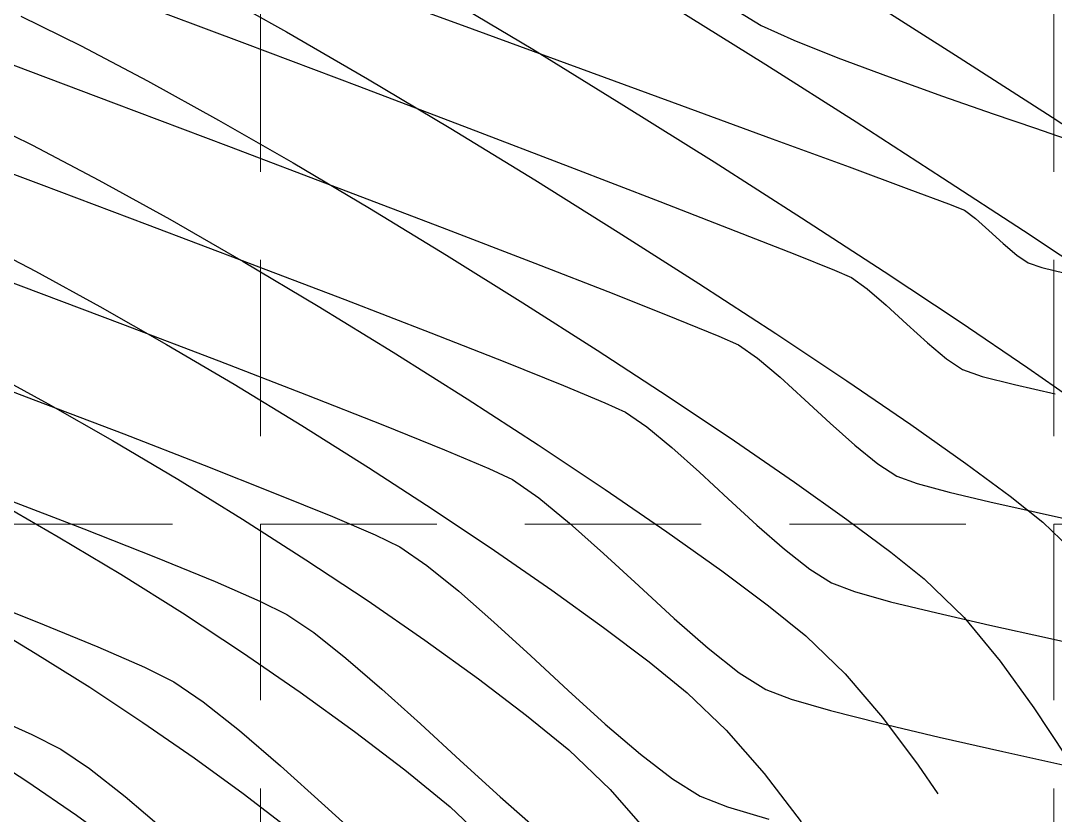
# Model space of a CAD drawing. Header units: inches. Extents: x 2547543 to 2548696, y 7125653 to 7126375.
# Drawn here: x 2547880.14 to 2547903.62, y 7125881.77 to 7125899.8 of the extents above; entities that cross this region are included whole.
import ezdxf

# ---------------------------------------------------------------- set-up
doc = ezdxf.new("R2010")
doc.units = ezdxf.units.IN
doc.header["$MEASUREMENT"] = 0
doc.linetypes.add('HIDDEN', pattern=[0.375, 0.25, -0.125])
for name, color, linetype in [('CONT-MJR', 6, 'Continuous'), ('CONT-MNR', 14, 'Continuous'), ('GRID', 254, 'HIDDEN'), ('V-TOPO-MAJR-E', 6, 'Continuous'), ('V-TOPO-MINR-E', 14, 'Continuous')]:
    doc.layers.add(name, color=color, linetype=linetype)

msp = doc.modelspace()

# ---------------------------------------------------------------- linework, layer by layer
at = {"layer": 'CONT-MJR', "color": 35}
for points, elevation in [([(2547899.232091151, 7125900.373988407), (2547901.437965529, 7125898.970423343)], 580), ([(2547901.437965529, 7125898.970423343), (2547903.542162619, 7125897.614056705)], 580), ([(2547880.407171442, 7125896.981447911), (2547881.918348108, 7125896.185974229)], 575), ([(2547883.523810121, 7125895.29704721), (2547885.19259873, 7125894.335441635)], 575), ([(2547888.596320731, 7125892.277293937), (2547890.269336619, 7125891.222301375)], 575), ([(2547891.881844099, 7125890.177729378), (2547893.402884417, 7125889.164352728)], 575), ([(2547898.849662716, 7125884.976929836), (2547899.695632222, 7125883.986737812)], 575), ([(2547879.123041739, 7125883.293939851), (2547880.281628311, 7125882.540424697)], 570)]:
    msp.add_lwpolyline(points, dxfattribs=dict(at, elevation=elevation))
at = {"layer": 'CONT-MJR', "color": 35, "extrusion": (-0.4411316137488359, -0.897442421189988, 0), "elevation": -7519032.835835617}
msp.add_lwpolyline([(-856884.0176332379, 575), (-856882.4733196041, 575)], dxfattribs=at)
at = {"layer": 'CONT-MJR', "color": 35, "extrusion": (-0.5466066277449384, -0.8373895118195035, 0), "elevation": -7359852.887311603}
msp.add_lwpolyline([(-1761475.1611405, 580), (-1761472.825918077, 580)], dxfattribs=at)
at = {"layer": 'CONT-MJR', "color": 35, "extrusion": (-0.4843947632751943, -0.8748495375272074, 0), "elevation": -7468267.641457827}
msp.add_lwpolyline([(-1222733.478187819, 575.0000000000009), (-1222731.643058528, 575.0000000000009)], dxfattribs=at)
at = {"layer": 'CONT-MJR', "color": 35, "extrusion": (0.5118254665819949, 0.8590894550383699, 0), "elevation": 7425853.208794764}
msp.add_lwpolyline([(1458352.891441435, 575), (1458350.911255968, 575)], dxfattribs=at)
at = {"layer": 'CONT-MJR', "color": 35, "extrusion": (-0.522973383277418, -0.8523490132471385, 0), "elevation": -7406225.170488697}
msp.add_lwpolyline([(-1554963.659687338, 575), (-1554961.662189224, 575)], dxfattribs=at)
at = {"layer": 'CONT-MJR', "color": 35, "extrusion": (-0.54368588593967, -0.8392887807125722, 0), "elevation": -7365932.533817088}
msp.add_lwpolyline([(-1735830.764765683, 575), (-1735828.843487195, 575)], dxfattribs=at)
at = {"layer": 'CONT-MJR', "color": 35, "extrusion": (0.566472455903703, 0.8240806736615216, 0), "elevation": 7315618.976309911}
msp.add_lwpolyline([(1936950.223561738, 575), (1936948.526380321, 575)], dxfattribs=at)
at = {"layer": 'CONT-MJR', "color": 35, "extrusion": (-0.5808969793958705, -0.8139770877173103, 0), "elevation": -7280374.120842397}
msp.add_lwpolyline([(-2065478.942270031, 575.0000000000009), (-2065477.412460703, 575.0000000000009)], dxfattribs=at)
at = {"layer": 'CONT-MJR', "color": 35, "extrusion": (-0.5997475926921179, -0.8001892432793691, 0), "elevation": -7230152.898166663}
msp.add_lwpolyline([(-2234934.752951254, 575.0000000000005), (-2234933.427156967, 575.0000000000005)], dxfattribs=at)
at = {"layer": 'CONT-MJR', "color": 35, "extrusion": (0.6271521271168284, 0.7788967899875039, 0), "elevation": 7148249.226290937}
msp.add_lwpolyline([(2484466.009733764, 575.0000000000009), (2484464.924116038, 575.0000000000009)], dxfattribs=at)
at = {"layer": 'CONT-MJR', "color": 35, "extrusion": (-0.6928499875758177, -0.7210817531432822, 0), "elevation": -6903657.318195197}
msp.add_lwpolyline([(-3099927.191606563, 575), (-3099925.948385999, 575)], dxfattribs=at)
at = {"layer": 'CONT-MJR', "color": 35, "extrusion": (0.8013610950232741, 0.5981809052311008, 0), "elevation": 6304355.423859935}
msp.add_lwpolyline([(4186301.248249699, 575), (4186299.896645645, 575)], dxfattribs=at)
at = {"layer": 'CONT-MJR', "color": 35, "extrusion": (0.8239718337176316, 0.566630759172147, 0), "elevation": 6137142.689970121}
msp.add_lwpolyline([(4427808.00599504, 575), (4427807.214020141, 575)], dxfattribs=at)
at = {"layer": 'CONT-MJR', "color": 35, "extrusion": (0.5663630619799543, 0.8241558602744329, 0), "elevation": 7315863.133179639}
msp.add_lwpolyline([(1935986.189522782, 570.0000000000009), (1935984.822216507, 570.0000000000009)], dxfattribs=at)
at = {"layer": 'CONT-MJR', "color": 35, "extrusion": (-0.5878979019989006, -0.8089351375884788, 0), "elevation": -7262270.281445287}
msp.add_lwpolyline([(-2128220.142397457, 570), (-2128218.799809922, 570)], dxfattribs=at)
at = {"layer": 'CONT-MNR', "color": 35, "extrusion": (0.4882155395836156, 0.8727230871869263, 0), "elevation": 7462854.677402601}
msp.add_lwpolyline([(1255377.803430278, 577.0000000000009), (1255375.803705741, 577.0000000000009)], dxfattribs=at)
at = {"layer": 'CONT-MNR', "color": 35, "extrusion": (-0.5149993751316734, -0.8571905526859159, 0), "elevation": -7420416.098556558}
msp.add_lwpolyline([(-1485807.255865439, 578), (-1485804.8660895, 578)], dxfattribs=at)
at = {"layer": 'CONT-MNR', "color": 35, "extrusion": (0.5297735169741085, 0.8481391517391966, 0), "elevation": 7393562.148119763}
msp.add_lwpolyline([(1614143.705944379, 579), (1614141.233503666, 579)], dxfattribs=at)
at = {"layer": 'CONT-MNR', "color": 35, "extrusion": (0.4422986159694912, 0.8968678466259523, 0), "elevation": 7517914.368284994}
msp.add_lwpolyline([(866663.8866439257, 576), (866662.3614456481, 576)], dxfattribs=at)
at = {"layer": 'CONT-MNR', "color": 35, "extrusion": (-0.5017397620408304, -0.8650186189829736, 0), "elevation": -7442411.590347474}
msp.add_lwpolyline([(-1371378.162441421, 577), (-1371376.040346579, 577)], dxfattribs=at)
at = {"layer": 'CONT-MNR', "color": 35, "extrusion": (-0.4666434185035166, -0.8844455438111224, 0), "elevation": -7491421.962520963}
msp.add_lwpolyline([(-1071791.526870374, 576.0000000000009), (-1071789.824548178, 576.0000000000009)], dxfattribs=at)
at = {"layer": 'CONT-MNR', "color": 35, "extrusion": (-0.5236806869269474, -0.8519146307815828, 0), "elevation": -7404939.453906327}
msp.add_lwpolyline([(-1561109.496414012, 578), (-1561107.068009104, 578)], dxfattribs=at)
at = {"layer": 'CONT-MNR', "color": 35, "extrusion": (-0.5358637189548537, -0.844304491701823, 0), "elevation": -7381753.956368825}
msp.add_lwpolyline([(-1667309.715511577, 579), (-1667307.2867853, 579)], dxfattribs=at)
at = {"layer": 'CONT-MNR', "color": 35}
for points, elevation in [([(2547883.019819363, 7125898.439204879), (2547884.632409101, 7125897.545831558)], 576), ([(2547884.632409101, 7125897.545831558), (2547886.321245776, 7125896.574250864)], 576), ([(2547886.321245776, 7125896.574250864), (2547888.055597859, 7125895.545251286)], 576), ([(2547895.875104574, 7125896.598901274), (2547897.857268769, 7125895.332269912)], 578), ([(2547901.059409199, 7125896.24054516), (2547902.894288567, 7125895.040734324)], 579), ([(2547888.055597859, 7125895.545251286), (2547889.804733827, 7125894.479621316)], 576), ([(2547897.857268769, 7125895.332269912), (2547899.732503176, 7125894.111691575)], 578), ([(2547893.697292358, 7125895.006813768), (2547895.530566138, 7125893.836054553)], 577), ([(2547902.894288567, 7125895.040734324), (2547904.559852062, 7125893.934211628)], 579), ([(2547889.804733827, 7125894.479621316), (2547891.537922155, 7125893.39814945)], 576), ([(2547881.938073547, 7125893.318209483), (2547883.448023072, 7125892.457259992)], 574), ([(2547891.537922155, 7125893.39814945), (2547893.224431319, 7125892.321624179)], 576), ([(2547902.992542489, 7125891.924732186), (2547904.292527327, 7125891.016370242)], 578), ([(2547898.885793623, 7125891.625609761), (2547900.33491515, 7125890.635474429)], 577), ([(2547884.983248272, 7125891.549828446), (2547886.519492195, 7125890.611990358)], 574), ([(2547880.76341496, 7125891.110226071), (2547882.228148153, 7125890.274095643)], 573), ([(2547900.33491515, 7125890.635474429), (2547901.583153751, 7125889.7550973)], 577), ([(2547879.580269185, 7125888.902346212), (2547880.994487795, 7125888.090574161)], 572), ([(2547889.498008388, 7125888.709396613), (2547890.891766748, 7125887.776791982)], 574), ([(2547885.17590078, 7125888.488343752), (2547886.614743317, 7125887.567353189)], 573), ([(2547903.331317818, 7125888.422718139), (2547904.152907265, 7125887.629885227)], 577), ([(2547890.891766748, 7125887.776791982), (2547892.189516011, 7125886.878082863)], 574), ([(2547886.614743317, 7125887.567353189), (2547888.000778738, 7125886.646706816)], 573), ([(2547888.000778738, 7125886.646706816), (2547889.311918594, 7125885.740720084)], 573), ([(2547883.810187803, 7125886.359088646), (2547885.173564207, 7125885.463415646)], 572), ([(2547901.546348114, 7125886.254925506), (2547902.368007529, 7125885.268399887)], 576), ([(2547879.220982609, 7125886.202561068), (2547880.473189202, 7125885.450626893)], 571), ([(2547893.366999222, 7125886.02934477), (2547894.399959426, 7125885.246653215)], 574), ([(2547902.368007529, 7125885.268399887), (2547903.130145924, 7125884.207920754)], 576), ([(2547890.526074436, 7125884.863708442), (2547891.621157817, 7125884.029987344)], 573), ([(2547886.481888216, 7125884.563816125), (2547887.716107333, 7125883.672310316)], 572), ([(2547882.916428907, 7125883.875329378), (2547884.081658242, 7125883.068425437)], 571), ([(2547896.149606428, 7125883.70094426), (2547897.009710755, 7125882.714590538)], 574), ([(2547897.009710755, 7125882.714590538), (2547897.850974859, 7125881.621094609)], 574), ([(2547893.520040872, 7125882.349648155), (2547894.458811714, 7125881.272911092)], 573), ([(2547889.886020903, 7125881.961660761), (2547890.788338202, 7125881.101044994)], 572)]:
    msp.add_lwpolyline(points, dxfattribs=dict(at, elevation=elevation))
at = {"layer": 'CONT-MNR', "color": 35, "extrusion": (-0.5126900046349522, -0.8585737936528302, 0), "elevation": -7424386.411130295}
msp.add_lwpolyline([(-1465827.050643748, 577.0000000000005), (-1465824.849689965, 577.0000000000005)], dxfattribs=at)
at = {"layer": 'CONT-MNR', "color": 35, "extrusion": (-0.5313369168321904, -0.8471605991848666, 0), "elevation": -7390569.97114213}
msp.add_lwpolyline([(-1627777.348244781, 578.0000000000009), (-1627774.932310953, 578.0000000000009)], dxfattribs=at)
at = {"layer": 'CONT-MNR', "color": 35, "extrusion": (-0.541582126148063, -0.8406478457933166, 0), "elevation": -7370266.996930724}
msp.add_lwpolyline([(-1717372.835143261, 579.0000000000009), (-1717370.499778085, 579.0000000000009)], dxfattribs=at)
at = {"layer": 'CONT-MNR', "color": 35, "extrusion": (-0.5220133337156856, -0.8529373244401, 0), "elevation": -7407976.326085982}
msp.add_lwpolyline([(-1546623.038718362, 577), (-1546620.802569483, 577)], dxfattribs=at)
at = {"layer": 'CONT-MNR', "color": 35, "extrusion": (0.5303569644532328, 0.8477744335941917, 0), "elevation": 7392444.770298722}
msp.add_lwpolyline([(1619231.136334194, 577.0000000000009), (1619228.908745959, 577.0000000000009)], dxfattribs=at)
at = {"layer": 'CONT-MNR', "color": 35, "extrusion": (0.4607039887314961, 0.887553848939257, 0), "elevation": 7498433.449190717}
msp.add_lwpolyline([(1021548.280517385, 574), (1021546.718215213, 574)], dxfattribs=at)
at = {"layer": 'CONT-MNR', "color": 35, "extrusion": (-0.4796858153496302, -0.8774403219321304, 0), "elevation": -7474728.952063153}
msp.add_lwpolyline([(-1182577.262857435, 574.0000000000009), (-1182575.598451484, 574.0000000000009)], dxfattribs=at)
at = {"layer": 'CONT-MNR', "color": 35, "extrusion": (0.5530010258395205, 0.8331805719172994, 0), "elevation": 7346147.697211801}
msp.add_lwpolyline([(1817766.19747431, 578.0000000000009), (1817764.126021083, 578.0000000000009)], dxfattribs=at)
at = {"layer": 'CONT-MNR', "color": 35, "extrusion": (-0.5460905243688898, -0.8377261719646288, 0), "elevation": -7360929.371428337}
msp.add_lwpolyline([(-1756944.332141113, 577), (-1756942.253133466, 577)], dxfattribs=at)
at = {"layer": 'CONT-MNR', "color": 35, "extrusion": (0.5616553387552319, 0.8273713074839771, 0), "elevation": 7326801.837147105}
msp.add_lwpolyline([(1894235.266876115, 578), (1894233.412636411, 578)], dxfattribs=at)
at = {"layer": 'CONT-MNR', "color": 35, "extrusion": (-0.5544833889945078, -0.8321947916979326, 0), "elevation": -7342897.506046535}
msp.add_lwpolyline([(-1830842.294600403, 577), (-1830840.355645264, 577)], dxfattribs=at)
at = {"layer": 'CONT-MNR', "color": 35, "extrusion": (0.508834467605225, 0.8608643822210948, 0), "elevation": 7430877.925788069}
msp.add_lwpolyline([(1432517.584248243, 574), (1432515.8008951, 574)], dxfattribs=at)
at = {"layer": 'CONT-MNR', "color": 35, "extrusion": (0.5467707947026776, 0.837282328763842, 0), "elevation": 7359497.320709754}
msp.add_lwpolyline([(1762923.835266692, 576), (1762921.913455592, 576)], dxfattribs=at)
at = {"layer": 'CONT-MNR', "color": 35, "extrusion": (-0.4786895055990016, -0.8779842579621707, 0), "elevation": -7476064.001695381}
msp.add_lwpolyline([(-1174091.718867722, 573), (-1174090.091063466, 573)], dxfattribs=at)
at = {"layer": 'CONT-MNR', "color": 35, "extrusion": (0.5560906354215419, 0.8311216548715754, 0), "elevation": 7339343.002415316}
msp.add_lwpolyline([(1845030.83426088, 576.0000000000009), (1845029.028320378, 576.0000000000009)], dxfattribs=at)
at = {"layer": 'CONT-MNR', "color": 35, "extrusion": (-0.5326273486661571, -0.8463498729561315, 0), "elevation": -7388070.655736702}
msp.add_lwpolyline([(-1639040.791470625, 574), (-1639039.00378714, 574)], dxfattribs=at)
at = {"layer": 'CONT-MNR', "color": 35, "extrusion": (-0.5109928862105572, -0.8595849406790493, 0), "elevation": -7427257.662029931}
msp.add_lwpolyline([(-1451158.044039937, 573.0000000000009), (-1451156.324382748, 573.0000000000009)], dxfattribs=at)
at = {"layer": 'CONT-MNR', "color": 35, "extrusion": (-0.5667435363065046, -0.8238942675215052, 0), "elevation": -7314983.920361176}
msp.add_lwpolyline([(-1939355.064784394, 576.0000000000005), (-1939353.411559494, 576.0000000000005)], dxfattribs=at)
at = {"layer": 'CONT-MNR', "color": 35, "extrusion": (-0.5936843605429155, -0.8046980054944523, 0), "elevation": -7246838.595421065}
msp.add_lwpolyline([(-2180237.980394273, 577), (-2180236.724097403, 577)], dxfattribs=at)
at = {"layer": 'CONT-MNR', "color": 35, "extrusion": (-0.5441198692301653, -0.8390074897811984, 0), "elevation": -7365031.299000272}
msp.add_lwpolyline([(-1739641.007460914, 574), (-1739639.260741701, 574)], dxfattribs=at)
at = {"layer": 'CONT-MNR', "color": 35, "extrusion": (-0.5252200429750313, -0.8509664543666258, 0), "elevation": -7402092.422719894}
msp.add_lwpolyline([(-1574496.370745617, 573.0000000000009), (-1574494.643813614, 573.0000000000009)], dxfattribs=at)
at = {"layer": 'CONT-MNR', "color": 35, "extrusion": (-0.5799185287903738, -0.8146744748460015, 0), "elevation": -7282853.231115517}
msp.add_lwpolyline([(-2056728.038438782, 576), (-2056726.574691862, 576)], dxfattribs=at)
at = {"layer": 'CONT-MNR', "color": 35, "extrusion": (0.6225929903774952, 0.7825458250689273, 0), "elevation": 7162640.989343025}
msp.add_lwpolyline([(2442678.009679231, 577), (2442677.067594489, 577)], dxfattribs=at)
at = {"layer": 'CONT-MNR', "color": 35, "extrusion": (-0.5978568671742635, -0.8016028732312374, 0), "elevation": -7235411.52818344}
msp.add_lwpolyline([(-2217858.292777884, 576), (-2217857.055082141, 576)], dxfattribs=at)
at = {"layer": 'CONT-MNR', "color": 35, "extrusion": (-0.5153697368609406, -0.856967930746469, 0), "elevation": -7419758.329392415}
msp.add_lwpolyline([(-1489014.766505254, 572), (-1489013.113790312, 572)], dxfattribs=at)
at = {"layer": 'CONT-MNR', "color": 35, "extrusion": (0.6255882174002139, 0.78015343506904, 0), "elevation": 7153221.943682352}
msp.add_lwpolyline([(2470118.564637883, 576), (2470117.589096257, 576)], dxfattribs=at)
at = {"layer": 'CONT-MNR', "color": 35, "extrusion": (0.5322228397222557, 0.8466043047835147, 0), "elevation": 7388848.023743089}
msp.add_lwpolyline([(1635511.724707433, 572), (1635510.071779028, 572)], dxfattribs=at)
at = {"layer": 'CONT-MNR', "color": 35, "extrusion": (-0.695690393694591, -0.7183417544045907, 0), "elevation": -6891372.263924727}
msp.add_lwpolyline([(-3127147.805836894, 576.0000000000009), (-3127146.547258127, 576.0000000000009)], dxfattribs=at)
at = {"layer": 'CONT-MNR', "color": 35, "extrusion": (0.5847357713457975, 0.8112238148061455, 0), "elevation": 7270532.841858014}
msp.add_lwpolyline([(2099850.138484718, 574.0000000000009), (2099848.686994772, 574.0000000000009)], dxfattribs=at)
at = {"layer": 'CONT-MNR', "color": 35, "extrusion": (0.5855437821270183, 0.810640783092232, 0), "elevation": 7268434.34122492}
msp.add_lwpolyline([(2107095.100580209, 573.0000000000009), (2107093.602807255, 573.0000000000009)], dxfattribs=at)
at = {"layer": 'CONT-MNR', "color": 35, "extrusion": (-0.5329073038022702, -0.8461736261277557, 0), "elevation": -7387520.444505684}
msp.add_lwpolyline([(-1641487.143758795, 571), (-1641485.682928507, 571)], dxfattribs=at)
at = {"layer": 'CONT-MNR', "color": 35, "extrusion": (-0.5665830358171837, -0.8240046501835921, 0), "elevation": -7315351.275081757}
msp.add_lwpolyline([(-1937936.587596841, 572), (-1937934.999833945, 572)], dxfattribs=at)
at = {"layer": 'CONT-MNR', "color": 35, "extrusion": (0.6297384033734695, 0.7768072755301881, 0), "elevation": 7139946.455588104}
msp.add_lwpolyline([(2508220.690678852, 574.0000000000009), (2508219.578201833, 574.0000000000009)], dxfattribs=at)
at = {"layer": 'CONT-MNR', "color": 35, "extrusion": (-0.550894595062322, -0.8345748289585065, 0), "elevation": -7350698.243943509}
msp.add_lwpolyline([(-1799213.409169294, 571.0000000000009), (-1799211.962775751, 571.0000000000009)], dxfattribs=at)
at = {"layer": 'CONT-MNR', "color": 35, "extrusion": (0.6904420543367287, 0.7233877035195427, 0), "elevation": 6913951.297744311}
msp.add_lwpolyline([(3076894.261030073, 574), (3076893.036974486, 574)], dxfattribs=at)
at = {"layer": 'CONT-MNR', "color": 35, "extrusion": (0.8341845349490129, 0.5514854138160856, 0), "elevation": 6055242.5889266}
msp.add_lwpolyline([(4539170.991993065, 576.0000000000009), (4539169.676406828, 576.0000000000009)], dxfattribs=at)
at = {"layer": 'CONT-MNR', "color": 35, "extrusion": (-0.6311083062029248, -0.7756947246447377, 0), "elevation": -7135506.215908901}
msp.add_lwpolyline([(-2520818.510865137, 573), (-2520817.281099821, 573)], dxfattribs=at)
at = {"layer": 'CONT-MNR', "color": 35, "extrusion": (-0.6069292813341414, -0.7947558414124571, 0), "elevation": -7209725.334251385}
msp.add_lwpolyline([(-2299958.810466645, 572), (-2299957.374727934, 572)], dxfattribs=at)
at = {"layer": 'CONT-MNR', "color": 35, "extrusion": (-0.6913618771737262, -0.722508653782653, 0), "elevation": -6910028.11031209}
msp.add_lwpolyline([(-3085689.588513855, 573), (-3085688.280625597, 573)], dxfattribs=at)
at = {"layer": 'CONT-MNR', "color": 35, "extrusion": (-0.5887333944178114, -0.8083272791990146, 0), "elevation": -7260070.116568424}
msp.add_lwpolyline([(-2135721.119657231, 571), (-2135719.745915221, 571)], dxfattribs=at)
at = {"layer": 'CONT-MNR', "color": 35, "extrusion": (0.6320956092621596, 0.7748904056390808, 0), "elevation": 7132287.573644793}
msp.add_lwpolyline([(2529904.600522266, 572), (2529903.272783744, 572)], dxfattribs=at)
at = {"layer": 'CONT-MNR', "color": 35, "extrusion": (-0.6098530740532557, -0.7925144970710596, 0), "elevation": -7201200.611931864}
msp.add_lwpolyline([(-2326505.249788672, 571.0000000000009), (-2326503.934058727, 571.0000000000009)], dxfattribs=at)
at = {"layer": 'GRID', "color": 252, "linetype": 'HIDDEN', "lineweight": 0, "ltscale": 16}
for p, q in [((2547885.583313597, 7126356.376313465), (2547885.583313597, 7125726.296813901)), ((2547903.583313597, 7126356.376313465), (2547903.583313597, 7125726.296813901)), ((2547561.583313602, 7125888.376313471), (2548677.583313586, 7125888.376313471))]:
    msp.add_line(p, q, dxfattribs=at)
at = {"layer": 'V-TOPO-MAJR-E', "color": 35, "extrusion": (0.5270472359543614, 0.849835990690479, 0), "elevation": 7398708.066742556}
msp.add_lwpolyline([(1590391.807858722, 580.0000000000009), (1590391.212482333, 580.0000000000009)], dxfattribs=at)
at = {"layer": 'V-TOPO-MAJR-E', "color": 35, "extrusion": (-0.4123183832330498, -0.9110398184756163, 0), "elevation": -7542523.11102557}
msp.add_lwpolyline([(-616903.8703619232, 580), (-616903.0631893114, 580)], dxfattribs=at)
at = {"layer": 'V-TOPO-MAJR-E', "color": 35, "extrusion": (-0.3694832869558335, -0.9292373758412397, 0), "elevation": -7563057.630978171}
msp.add_lwpolyline([(-265298.963869269, 580), (-265297.8817258524, 580)], dxfattribs=at)
at = {"layer": 'V-TOPO-MAJR-E', "color": 35}
for points, elevation in [([(2547898.685499042, 7125898.959708702), (2547899.849164071, 7125898.526380526)], 580), ([(2547901.058821224, 7125898.093085611), (2547902.202365702, 7125897.693351489)], 580), ([(2547902.202365702, 7125897.693351489), (2547903.167692707, 7125897.360705691)], 580), ([(2547880.142268539, 7125893.788060516), (2547882.451093955, 7125892.91613944)], 575), ([(2547884.635589485, 7125892.081944238), (2547886.627468917, 7125891.311452604)], 575), ([(2547888.358446037, 7125890.630642227), (2547889.760234633, 7125890.065490797)], 575), ([(2547889.760234633, 7125890.065490797), (2547890.764548491, 7125889.641976005)], 575), ([(2547891.303101397, 7125889.38607554), (2547891.897016929, 7125888.976740096)], 575), ([(2547894.9706214, 7125886.235124859), (2547895.742139154, 7125885.559750018)], 575), ([(2547898.512535647, 7125884.142440367), (2547899.653469461, 7125883.854180637)], 575), ([(2547900.979244009, 7125883.543562318), (2547902.423907323, 7125883.218163588)], 575)]:
    msp.add_lwpolyline(points, dxfattribs=dict(at, elevation=elevation))
at = {"layer": 'V-TOPO-MAJR-E', "color": 35, "extrusion": (0.3372159392646321, 0.9414273260883561, 0), "elevation": 7567708.036455452}
msp.add_lwpolyline([(4304.022538409103, 580), (4302.737620158587, 580)], dxfattribs=at)
at = {"layer": 'V-TOPO-MAJR-E', "color": 35, "extrusion": (-0.3250760927752648, -0.9456878628310547, 0), "elevation": -7567137.052322485}
msp.add_lwpolyline([(93062.22982001305, 580.0000000000009), (93062.94359118491, 580.0000000000009)], dxfattribs=at)
at = {"layer": 'V-TOPO-MAJR-E', "color": 35, "extrusion": (-0.3500269889751377, -0.9367396153622408, 0), "elevation": -7566933.820607793}
msp.add_lwpolyline([(-107557.4065083894, 575), (-107554.8819337389, 575)], dxfattribs=at)
at = {"layer": 'V-TOPO-MAJR-E', "color": 35, "extrusion": (-0.3567445211987963, -0.9342019838314632, 0), "elevation": -7565966.403914363}
msp.add_lwpolyline([(-161886.4161007153, 575), (-161884.0777460895, 575)], dxfattribs=at)
at = {"layer": 'V-TOPO-MAJR-E', "color": 35, "extrusion": (-0.3660173215076914, -0.9306080379818, 0), "elevation": -7563982.371113904}
msp.add_lwpolyline([(-237115.8757838984, 575), (-237114.015734286, 575)], dxfattribs=at)
at = {"layer": 'V-TOPO-MAJR-E', "color": 35, "extrusion": (0.4291770022358605, 0.9032204054115696, 0), "elevation": 7529745.051697032}
msp.add_lwpolyline([(756961.0255069495, 575.0000000000005), (756960.4292483805, 575.0000000000005)], dxfattribs=at)
at = {"layer": 'V-TOPO-MAJR-E', "color": 35, "extrusion": (-0.6371355142219137, -0.7707517995549394, 0), "elevation": -7115644.166238865}
msp.add_lwpolyline([(-2576364.672786321, 575), (-2576363.767198351, 575)], dxfattribs=at)
at = {"layer": 'V-TOPO-MAJR-E', "color": 35, "extrusion": (-0.6670376247496987, -0.7450240312689788, 0), "elevation": -7008498.326646912}
msp.add_lwpolyline([(-2854994.46003826, 575), (-2854993.429497287, 575)], dxfattribs=at)
at = {"layer": 'V-TOPO-MAJR-E', "color": 35, "extrusion": (-0.6778408722149554, -0.7352086451850718, 0), "elevation": -6966080.510072824}
msp.add_lwpolyline([(-2956984.714919709, 575.0000000000009), (-2956983.622307103, 575.0000000000009)], dxfattribs=at)
at = {"layer": 'V-TOPO-MAJR-E', "color": 35, "extrusion": (0.6752793601889259, 0.7375620554928479, 0), "elevation": 6976324.184376684}
msp.add_lwpolyline([(2932734.336739318, 575), (2932733.245922781, 575)], dxfattribs=at)
at = {"layer": 'V-TOPO-MAJR-E', "color": 35, "extrusion": (-0.6203052891617399, -0.7843604708537844, 0), "elevation": -7169736.1579773}
msp.add_lwpolyline([(-2421755.798683583, 575), (-2421754.900860637, 575)], dxfattribs=at)
at = {"layer": 'V-TOPO-MAJR-E', "color": 35, "extrusion": (0.5346326558063289, 0.8450845657953243, 0), "elevation": 7384164.077355172}
msp.add_lwpolyline([(1656542.861970997, 575.0000000000005), (1656542.148856432, 575.0000000000005)], dxfattribs=at)
at = {"layer": 'V-TOPO-MAJR-E', "color": 35, "extrusion": (-0.3593631702471513, -0.9331977881831467, 0), "elevation": -7565480.128690013}
msp.add_lwpolyline([(-183088.5977799171, 575.0000000000009), (-183087.9833373548, 575.0000000000009)], dxfattribs=at)
at = {"layer": 'V-TOPO-MAJR-E', "color": 35, "extrusion": (-0.2787056176519166, -0.9603765817059804, 0), "elevation": -7553645.883000379}
msp.add_lwpolyline([(460917.1959011559, 575), (460918.1227678959, 575)], dxfattribs=at)
at = {"layer": 'V-TOPO-MAJR-E', "color": 35, "extrusion": (-0.228114682261436, -0.9736342700094139, 0), "elevation": -7519218.044422246}
msp.add_lwpolyline([(855203.6879346643, 575.0000000000009), (855205.0496107978, 575.0000000000009)], dxfattribs=at)
at = {"layer": 'V-TOPO-MAJR-E', "color": 35, "extrusion": (-0.2168068041894805, -0.976214530550096, 0), "elevation": -7508793.322488353}
msp.add_lwpolyline([(942359.4010846401, 575), (942360.9351737828, 575)], dxfattribs=at)
at = {"layer": 'V-TOPO-MINR-E', "color": 35, "extrusion": (0.3439281808377763, 0.938995956554456, 0), "elevation": 7567482.233726778}
msp.add_lwpolyline([(58341.62438553292, 579.0000000000005), (58338.91912956722, 579.0000000000005)], dxfattribs=at)
at = {"layer": 'V-TOPO-MINR-E', "color": 35}
for points, elevation in [([(2547882.551257309, 7125900.301075015), (2547885.220344503, 7125899.29586379)], 578), ([(2547879.614059105, 7125898.927822839), (2547882.248740797, 7125897.941561203)], 577), ([(2547897.192420422, 7125897.125618024), (2547898.937464388, 7125896.484220901)], 579), ([(2547884.855138162, 7125896.958464479), (2547887.363251346, 7125896.005658332)], 577), ([(2547892.604910792, 7125896.483300756), (2547894.645175308, 7125895.696820286)], 578), ([(2547900.295952025, 7125895.981958459), (2547901.192778846, 7125895.64558291)], 579), ([(2547894.645175308, 7125895.696820286), (2547896.367964793, 7125895.027535251)], 578), ([(2547883.009960677, 7125895.180865707), (2547885.326489021, 7125894.301435921)], 576), ([(2547901.804716496, 7125895.316140304), (2547902.110306581, 7125895.044678924)], 579), ([(2547902.741529838, 7125894.480052317), (2547902.996613621, 7125894.304668007)], 579), ([(2547893.597887283, 7125893.600240042), (2547895.012865213, 7125893.039852887)], 577), ([(2547887.492978252, 7125893.471575596), (2547889.446305467, 7125892.715547658)], 576), ([(2547895.012865213, 7125893.039852887), (2547895.979559696, 7125892.645384652)], 577), ([(2547889.446305467, 7125892.715547658), (2547891.123347766, 7125892.057615031)], 576), ([(2547895.979559696, 7125892.645384652), (2547896.427970881, 7125892.443961)], 577), ([(2547891.123347766, 7125892.057615031), (2547892.460982245, 7125891.522040639)], 576), ([(2547901.958024445, 7125891.728401573), (2547902.69386217, 7125891.542636056)], 578), ([(2547892.460982245, 7125891.522040639), (2547893.396086003, 7125891.133087411)], 576), ([(2547902.69386217, 7125891.542636056), (2547903.615973884, 7125891.335248815)], 578), ([(2547897.930494132, 7125891.200225864), (2547898.508058072, 7125890.667517705)], 577), ([(2547898.508058072, 7125890.667517705), (2547899.0706367, 7125890.16480606)], 577), ([(2547894.915614427, 7125890.113321905), (2547895.539677711, 7125889.554583296)], 576), ([(2547895.539677711, 7125889.554583296), (2547896.192612637, 7125888.952596389)], 576), ([(2547901.204432294, 7125889.098525954), (2547902.128685147, 7125888.880350567)], 577), ([(2547896.192612637, 7125888.952596389), (2547896.846560865, 7125888.353870169)], 576), ([(2547887.215720042, 7125888.545529431), (2547888.181498208, 7125888.12999761)], 574), ([(2547896.846560865, 7125888.353870169), (2547897.473664057, 7125887.804913626)], 576), ([(2547889.360564513, 7125887.436243002), (2547890.081652499, 7125886.852133346)], 574), ([(2547884.551291869, 7125887.070289133), (2547885.565463695, 7125886.63051936)], 573), ([(2547898.535901976, 7125887.042345524), (2547899.05823761, 7125886.845225338)], 576), ([(2547890.081652499, 7125886.852133346), (2547890.875353259, 7125886.152513213)], 574), ([(2547881.888730518, 7125885.594294212), (2547882.948344861, 7125885.131725587)], 572), ([(2547887.521182342, 7125885.333332601), (2547888.336834967, 7125884.627589763)], 573), ([(2547882.948344861, 7125885.131725587), (2547883.61579717, 7125884.799247351)], 572), ([(2547884.285713827, 7125884.345313183), (2547885.104993562, 7125883.690949042)], 572), ([(2547885.104993562, 7125883.690949042), (2547886.036569578, 7125882.887144027)], 572), ([(2547889.210569799, 7125883.839844618), (2547890.113859789, 7125883.012752481)], 573), ([(2547881.703604491, 7125882.832499639), (2547882.50985827, 7125882.196745929)], 571), ([(2547886.036569578, 7125882.887144027), (2547887.043375076, 7125881.98488724)], 572), ([(2547891.018177885, 7125882.188968671), (2547891.894997037, 7125881.411148504)], 573), ([(2547895.562094213, 7125882.200797201), (2547896.174837777, 7125881.96070765)], 574), ([(2547896.174837777, 7125881.96070765), (2547897.115887962, 7125881.679913291)], 574)]:
    msp.add_lwpolyline(points, dxfattribs=dict(at, elevation=elevation))
at = {"layer": 'V-TOPO-MINR-E', "color": 35, "extrusion": (0.343733921390782, 0.9390670856149287, 0), "elevation": 7567494.140493591}
msp.add_lwpolyline([(56773.41676105605, 579.0000000000009), (56770.80343761109, 579.0000000000009)], dxfattribs=at)
at = {"layer": 'V-TOPO-MINR-E', "color": 35, "extrusion": (0.3542712925242847, 0.9351426903383103, 0), "elevation": 7566375.228828909}
msp.add_lwpolyline([(141865.3143173777, 578.0000000000009), (141862.5253920415, 578.0000000000009)], dxfattribs=at)
at = {"layer": 'V-TOPO-MINR-E', "color": 35, "extrusion": (-0.3437855345870298, -0.9390481916327353, 0), "elevation": -7567491.008783419}
msp.add_lwpolyline([(-57186.73368863482, 579.0000000000009), (-57184.29202144081, 579.0000000000009)], dxfattribs=at)
at = {"layer": 'V-TOPO-MINR-E', "color": 35, "extrusion": (0.3559929200395999, 0.9344886520882312, 0), "elevation": 7566101.132560702}
msp.add_lwpolyline([(155797.0840868121, 578), (155794.4271349721, 578)], dxfattribs=at)
at = {"layer": 'V-TOPO-MINR-E', "color": 35, "extrusion": (-0.3529160143356758, -0.9356550041684281, 0), "elevation": -7566570.516437463}
msp.add_lwpolyline([(-130904.7240323424, 577), (-130901.938393028, 577)], dxfattribs=at)
at = {"layer": 'V-TOPO-MINR-E', "color": 35, "extrusion": (-0.3441464403884243, -0.9389159853618304, 0), "elevation": -7567468.470533833}
msp.add_lwpolyline([(-60092.91762083769, 579.0000000000009), (-60090.72733348608, 579.0000000000009)], dxfattribs=at)
at = {"layer": 'V-TOPO-MINR-E', "color": 35, "extrusion": (-0.3577390925720157, -0.9338215791283423, 0), "elevation": -7565796.695192751}
msp.add_lwpolyline([(-169937.1021086778, 578), (-169934.6459309096, 578)], dxfattribs=at)
at = {"layer": 'V-TOPO-MINR-E', "color": 35, "extrusion": (0.349622422172772, 0.9368906883484562, 0), "elevation": 7566981.877796452}
msp.add_lwpolyline([(104290.0250686076, 576.0000000000009), (104287.4343310823, 576.0000000000009)], dxfattribs=at)
at = {"layer": 'V-TOPO-MINR-E', "color": 35, "extrusion": (-0.346779323228291, -0.9379467474123083, 0), "elevation": -7567270.098959781}
msp.add_lwpolyline([(-81320.03906298382, 579), (-81318.59069969412, 579)], dxfattribs=at)
at = {"layer": 'V-TOPO-MINR-E', "color": 35, "extrusion": (-0.3522991093459846, -0.9358874598764672, 0), "elevation": -7566652.855293281}
msp.add_lwpolyline([(-125917.3353487453, 576.0000000000005), (-125914.7672573258, 576.0000000000005)], dxfattribs=at)
at = {"layer": 'V-TOPO-MINR-E', "color": 35, "extrusion": (0.3573984054968343, 0.933952022187607, 0), "elevation": 7565855.865394755}
msp.add_lwpolyline([(167179.3149437038, 577), (167176.8096446153, 577)], dxfattribs=at)
at = {"layer": 'V-TOPO-MINR-E', "color": 35, "extrusion": (-0.3707498416946635, -0.9287327682834186, 0), "elevation": -7562686.753297376}
msp.add_lwpolyline([(-275605.3544504349, 579), (-275604.966759237, 579)], dxfattribs=at)
at = {"layer": 'V-TOPO-MINR-E', "color": 35, "extrusion": (-0.5934334933362367, -0.8048830281393382, 0), "elevation": -7247522.468909547}
msp.add_lwpolyline([(-2177982.343558646, 579), (-2177982.03062357, 579)], dxfattribs=at)
at = {"layer": 'V-TOPO-MINR-E', "color": 35, "extrusion": (-0.3599694343191706, -0.9329640970347876, 0), "elevation": -7565366.712241723}
msp.add_lwpolyline([(-188014.8156823432, 577), (-188012.5631355736, 577)], dxfattribs=at)
at = {"layer": 'V-TOPO-MINR-E', "color": 35, "extrusion": (-0.36576169998041, -0.9307085359162882, 0), "elevation": -7564054.235091211}
msp.add_lwpolyline([(-235030.5808583028, 578.0000000000009), (-235029.1397984447, 578.0000000000009)], dxfattribs=at)
at = {"layer": 'V-TOPO-MINR-E', "color": 35, "extrusion": (-0.6773259636051533, -0.7356830425029182, 0), "elevation": -6968160.399060866}
msp.add_lwpolyline([(-2952105.351176388, 579), (-2952104.910729446, 579)], dxfattribs=at)
at = {"layer": 'V-TOPO-MINR-E', "color": 35, "extrusion": (-0.6550228680968627, -0.755609053856662, 0), "elevation": -7053324.947343476}
msp.add_lwpolyline([(-2742405.866784706, 579), (-2742405.460233314, 579)], dxfattribs=at)
at = {"layer": 'V-TOPO-MINR-E', "color": 35, "extrusion": (-0.3728840175183671, -0.9278779604448865, 0), "elevation": -7562030.78944539}
msp.add_lwpolyline([(-292994.0399318598, 578.0000000000009), (-292993.0748090427, 578.0000000000009)], dxfattribs=at)
at = {"layer": 'V-TOPO-MINR-E', "color": 35, "extrusion": (-0.3577002852312088, -0.933836444965344, 0), "elevation": -7565799.10967326}
msp.add_lwpolyline([(-169626.248683203, 576.0000000000009), (-169623.9286953262, 576.0000000000009)], dxfattribs=at)
at = {"layer": 'V-TOPO-MINR-E', "color": 35, "extrusion": (-0.3632588755700316, -0.9316882468506279, 0), "elevation": -7564656.279092374}
msp.add_lwpolyline([(-214703.5020215134, 577.0000000000009), (-214701.5772773409, 577.0000000000009)], dxfattribs=at)
at = {"layer": 'V-TOPO-MINR-E', "color": 35, "extrusion": (-0.3162441048084961, -0.9486778516302955, 0), "elevation": -7565937.402199963}
msp.add_lwpolyline([(163617.0756501066, 579), (163617.4101463603, 579)], dxfattribs=at)
at = {"layer": 'V-TOPO-MINR-E', "color": 35, "extrusion": (-0.2358854764955146, -0.9717808610887971, 0), "elevation": -7525820.987894554}
msp.add_lwpolyline([(795108.7278336019, 579), (795109.2716220561, 579)], dxfattribs=at)
at = {"layer": 'V-TOPO-MINR-E', "color": 35, "extrusion": (-0.3986555197120077, -0.917100745067383, 0), "elevation": -7550896.668015038}
msp.add_lwpolyline([(-504097.3233072003, 578), (-504096.9027231708, 578)], dxfattribs=at)
at = {"layer": 'V-TOPO-MINR-E', "color": 35, "extrusion": (-0.582883710423038, -0.8125555858668821, 0), "elevation": -7275313.769288816}
msp.add_lwpolyline([(-2083257.962128612, 578), (-2083257.521436252, 578)], dxfattribs=at)
at = {"layer": 'V-TOPO-MINR-E', "color": 35, "extrusion": (-0.6546844293801581, -0.7559023071317991, 0), "elevation": -7054549.531410067}
msp.add_lwpolyline([(-2739248.665438416, 578), (-2739248.096185024, 578)], dxfattribs=at)
at = {"layer": 'V-TOPO-MINR-E', "color": 35, "extrusion": (0.6766134869899302, 0.7363383659862685, 0), "elevation": 6971012.014464511}
msp.add_lwpolyline([(2945359.183149447, 578.0000000000009), (2945358.549076449, 578.0000000000009)], dxfattribs=at)
at = {"layer": 'V-TOPO-MINR-E', "color": 35, "extrusion": (-0.6731611642804316, -0.7394958058735789, 0), "elevation": -6984715.419105196}
msp.add_lwpolyline([(-2912712.825278247, 578), (-2912712.192598517, 578)], dxfattribs=at)
at = {"layer": 'V-TOPO-MINR-E', "color": 35, "extrusion": (-0.5744146669062365, -0.8185644693260252, 0), "elevation": -7296551.444849751}
msp.add_lwpolyline([(-2007599.647147866, 577), (-2007599.121261843, 577)], dxfattribs=at)
at = {"layer": 'V-TOPO-MINR-E', "color": 35, "extrusion": (-0.6425695262345311, -0.7662273839760168, 0), "elevation": -7097257.314303515}
msp.add_lwpolyline([(-2626610.061916908, 578), (-2626609.496529718, 578)], dxfattribs=at)
at = {"layer": 'V-TOPO-MINR-E', "color": 35, "extrusion": (-0.6455716361988233, -0.7636997201358492, 0), "elevation": -7086891.778245896}
msp.add_lwpolyline([(-2654445.731685079, 577.0000000000009), (-2654445.061905559, 577.0000000000009)], dxfattribs=at)
at = {"layer": 'V-TOPO-MINR-E', "color": 35, "extrusion": (-0.5535463743531688, -0.832818354408968, 0), "elevation": -7344955.19534949}
msp.add_lwpolyline([(-1822572.909653672, 578.0000000000005), (-1822572.47384952, 578.0000000000005)], dxfattribs=at)
at = {"layer": 'V-TOPO-MINR-E', "color": 35, "extrusion": (-0.3526969858708109, -0.9357375893687531, 0), "elevation": -7566594.006528122}
msp.add_lwpolyline([(-129135.0410360401, 574.0000000000009), (-129132.7979450203, 574.0000000000009)], dxfattribs=at)
at = {"layer": 'V-TOPO-MINR-E', "color": 35, "extrusion": (0.3276871488967175, 0.9447862892993001, 0), "elevation": 7567359.532318496}
msp.add_lwpolyline([(-72159.21807931596, 578.0000000000009), (-72159.69259372307, 578.0000000000009)], dxfattribs=at)
at = {"layer": 'V-TOPO-MINR-E', "color": 35, "extrusion": (-0.6724449747434689, -0.7401471177693363, 0), "elevation": -6987528.992905115}
msp.add_lwpolyline([(-2905951.175872451, 577.0000000000009), (-2905950.418534899, 577.0000000000009)], dxfattribs=at)
at = {"layer": 'V-TOPO-MINR-E', "color": 35, "extrusion": (0.3568440699439148, 0.9341639629882234, 0), "elevation": 7565946.790761303}
msp.add_lwpolyline([(162693.879728674, 574.0000000000009), (162691.7470242791, 574.0000000000009)], dxfattribs=at)
at = {"layer": 'V-TOPO-MINR-E', "color": 35, "extrusion": (-0.4212863592923929, -0.9069276726807717, 0), "elevation": -7536060.593809717}
msp.add_lwpolyline([(-691285.7042213539, 576), (-691285.1865944806, 576)], dxfattribs=at)
at = {"layer": 'V-TOPO-MINR-E', "color": 35, "extrusion": (-0.5674872729458829, -0.823382168281804, 0), "elevation": -7313228.854055997}
msp.add_lwpolyline([(-1945962.027116507, 576), (-1945961.440821342, 576)], dxfattribs=at)
at = {"layer": 'V-TOPO-MINR-E', "color": 35, "extrusion": (-0.6371355143148456, -0.7707517994781181, 0), "elevation": -7115646.965206368}
msp.add_lwpolyline([(-2576363.807289278, 576), (-2576363.071211458, 576)], dxfattribs=at)
at = {"layer": 'V-TOPO-MINR-E', "color": 35, "extrusion": (0.3617639406984845, 0.9322697309310773, 0), "elevation": 7564983.953179188}
msp.add_lwpolyline([(202576.4875854151, 574.0000000000005), (202574.5292954585, 574.0000000000005)], dxfattribs=at)
at = {"layer": 'V-TOPO-MINR-E', "color": 35, "extrusion": (-0.6309236357112773, -0.7758449367630516, 0), "elevation": -7136115.5493659}
msp.add_lwpolyline([(-2519117.937121904, 577), (-2519117.272575096, 577)], dxfattribs=at)
at = {"layer": 'V-TOPO-MINR-E', "color": 35, "extrusion": (-0.5431328375662761, -0.83964678333047, 0), "elevation": -7367078.33529866}
msp.add_lwpolyline([(-1730969.025852609, 577), (-1730968.505891252, 577)], dxfattribs=at)
at = {"layer": 'V-TOPO-MINR-E', "color": 35, "extrusion": (-0.3682358857330137, -0.9297323983052451, 0), "elevation": -7563392.967890211}
msp.add_lwpolyline([(-255157.7258221768, 574.0000000000009), (-255156.0059496947, 574.0000000000009)], dxfattribs=at)
at = {"layer": 'V-TOPO-MINR-E', "color": 35, "extrusion": (-0.3457593287165129, -0.9383232314109602, 0), "elevation": -7567347.829233915}
msp.add_lwpolyline([(-73088.9745650827, 577), (-73088.48751757061, 577)], dxfattribs=at)
at = {"layer": 'V-TOPO-MINR-E', "color": 35, "extrusion": (-0.2613430996510927, -0.9652459708617068, 0), "elevation": -7544112.139530626}
msp.add_lwpolyline([(597048.6762446694, 577), (597049.426953258, 577)], dxfattribs=at)
at = {"layer": 'V-TOPO-MINR-E', "color": 35, "extrusion": (-0.3779038993754791, -0.9258448265431998, 0), "elevation": -7560323.55839141}
msp.add_lwpolyline([(-333954.2880922295, 574.0000000000005), (-333952.8705806746, 574.0000000000005)], dxfattribs=at)
at = {"layer": 'V-TOPO-MINR-E', "color": 35, "extrusion": (-0.3607993111614921, -0.9326434780050696, 0), "elevation": -7565187.134468979}
msp.add_lwpolyline([(-194752.4071566639, 573), (-194750.4430006971, 573)], dxfattribs=at)
at = {"layer": 'V-TOPO-MINR-E', "color": 35, "extrusion": (-0.2166687048227798, -0.976245190692594, 0), "elevation": -7508665.403089492}
msp.add_lwpolyline([(943420.085067691, 577), (943421.1666722328, 577)], dxfattribs=at)
at = {"layer": 'V-TOPO-MINR-E', "color": 35, "extrusion": (-0.2135343404415974, -0.97693555849512, 0), "elevation": -7505598.830186575}
msp.add_lwpolyline([(967515.2885511294, 577.0000000000009), (967516.4345771582, 577.0000000000009)], dxfattribs=at)
at = {"layer": 'V-TOPO-MINR-E', "color": 35, "extrusion": (0.3681559431512808, 0.9297640569103491, 0), "elevation": 7563412.528586997}
msp.add_lwpolyline([(254509.4045359334, 573), (254507.6581613226, 573)], dxfattribs=at)
at = {"layer": 'V-TOPO-MINR-E', "color": 35, "extrusion": (-0.4385530716773265, -0.8987052928087059, 0), "elevation": -7521457.566677983}
msp.add_lwpolyline([(-835279.5336422636, 574), (-835278.9114489253, 574)], dxfattribs=at)
at = {"layer": 'V-TOPO-MINR-E', "color": 35, "extrusion": (-0.5617251335306138, -0.8273239234785937, 0), "elevation": -7326630.643303709}
msp.add_lwpolyline([(-1894860.998556837, 574), (-1894860.249276126, 574)], dxfattribs=at)
at = {"layer": 'V-TOPO-MINR-E', "color": 35, "extrusion": (0.3789619932792108, 0.9254122366004501, 0), "elevation": 7559934.499681372}
msp.add_lwpolyline([(342598.2868854967, 573), (342596.8268285822, 573)], dxfattribs=at)
at = {"layer": 'V-TOPO-MINR-E', "color": 35, "extrusion": (-0.6203052886886662, -0.784360471227911, 0), "elevation": -7169738.994529583}
msp.add_lwpolyline([(-2421755.828906449, 576), (-2421755.099140178, 576)], dxfattribs=at)
at = {"layer": 'V-TOPO-MINR-E', "color": 35, "extrusion": (0.5346326559032422, 0.8450845657340132, 0), "elevation": 7384166.917871458}
msp.add_lwpolyline([(1656542.767000691, 576.0000000000009), (1656542.187368636, 576.0000000000009)], dxfattribs=at)
at = {"layer": 'V-TOPO-MINR-E', "color": 35, "extrusion": (-0.3675885884722236, -0.9299885104801018, 0), "elevation": -7563564.056158686}
msp.add_lwpolyline([(-249896.5993221821, 572.0000000000009), (-249894.8391751624, 572.0000000000009)], dxfattribs=at)
at = {"layer": 'V-TOPO-MINR-E', "color": 35, "extrusion": (0.2704056306986301, 0.9627464852631124, 0), "elevation": 7549388.766422532}
msp.add_lwpolyline([(-526100.9364532235, 576.0000000000009), (-526101.7871424092, 576.0000000000009)], dxfattribs=at)
at = {"layer": 'V-TOPO-MINR-E', "color": 35, "extrusion": (-0.442459891494646, -0.8967882940909443, 0), "elevation": -7517748.886104766}
msp.add_lwpolyline([(-868005.0755516165, 573), (-868004.3922596723, 573)], dxfattribs=at)
at = {"layer": 'V-TOPO-MINR-E', "color": 35, "extrusion": (-0.2374350329556764, -0.9714034203796779, 0), "elevation": -7527071.32255661}
msp.add_lwpolyline([(783103.5322146087, 576.0000000000005), (783104.6109608761, 576.0000000000005)], dxfattribs=at)
at = {"layer": 'V-TOPO-MINR-E', "color": 35, "extrusion": (-0.5589020347008345, -0.8292336917945791, 0), "elevation": -7333043.79643353}
msp.add_lwpolyline([(-1869879.306024665, 573.0000000000005), (-1869878.565694084, 573.0000000000005)], dxfattribs=at)
at = {"layer": 'V-TOPO-MINR-E', "color": 35, "extrusion": (-0.2221137892012702, -0.9750207508800282, 0), "elevation": -7513810.99748923}
msp.add_lwpolyline([(901498.652562621, 576.0000000000009), (901499.8925721357, 576.0000000000009)], dxfattribs=at)
at = {"layer": 'V-TOPO-MINR-E', "color": 35, "extrusion": (-0.3796265953755373, -0.9251397992106805, 0), "elevation": -7559684.094741391}
msp.add_lwpolyline([(-348030.2429044102, 572.0000000000009), (-348028.7482448188, 572.0000000000009)], dxfattribs=at)
at = {"layer": 'V-TOPO-MINR-E', "color": 35, "extrusion": (-0.6754837259373219, -0.7373748951475315, 0), "elevation": -6975508.376308002}
msp.add_lwpolyline([(-2934669.361843831, 574), (-2934668.225737647, 574)], dxfattribs=at)
at = {"layer": 'V-TOPO-MINR-E', "color": 35, "extrusion": (0.2158443655735775, 0.9764277801507596, 0), "elevation": 7507863.449947808}
msp.add_lwpolyline([(-949760.0640348818, 576.0000000000009), (-949761.3978863244, 576.0000000000009)], dxfattribs=at)
at = {"layer": 'V-TOPO-MINR-E', "color": 35, "extrusion": (-0.6232881840717566, -0.7819922247673132, 0), "elevation": -7160455.111546358}
msp.add_lwpolyline([(-2449052.830459979, 573), (-2449051.898170186, 573)], dxfattribs=at)
at = {"layer": 'V-TOPO-MINR-E', "color": 35, "extrusion": (-0.2158510191075441, -0.9764263093291959, 0), "elevation": -7507869.921603372}
msp.add_lwpolyline([(949710.2380518238, 576), (949711.5981356178, 576)], dxfattribs=at)
at = {"layer": 'V-TOPO-MINR-E', "color": 35, "extrusion": (0.6782564122618737, 0.7348253120474629, 0), "elevation": 6964404.843866467}
msp.add_lwpolyline([(2960922.132347713, 574), (2960920.971263264, 574)], dxfattribs=at)
at = {"layer": 'V-TOPO-MINR-E', "color": 35, "extrusion": (-0.560949496949932, -0.8278500237794393, 0), "elevation": -7328397.933074862}
msp.add_lwpolyline([(-1887995.981536037, 572), (-1887995.172311374, 572)], dxfattribs=at)
at = {"layer": 'V-TOPO-MINR-E', "color": 35, "extrusion": (-0.6696143549969663, -0.7427089709852689, 0), "elevation": -6998561.044390981}
msp.add_lwpolyline([(-2879255.11385025, 573.0000000000009), (-2879253.937434096, 573.0000000000009)], dxfattribs=at)
at = {"layer": 'V-TOPO-MINR-E', "color": 35, "extrusion": (-0.6708295927200112, -0.7416115273720495, 0), "elevation": -6993839.892821955}
msp.add_lwpolyline([(-2890707.764702193, 574.0000000000009), (-2890706.631932645, 574.0000000000009)], dxfattribs=at)
at = {"layer": 'V-TOPO-MINR-E', "color": 35, "extrusion": (-0.4058327187943622, -0.913947375047369, 0), "elevation": -7546695.842476045}
msp.add_lwpolyline([(-563289.1894674744, 571), (-563288.1155561046, 571)], dxfattribs=at)
at = {"layer": 'V-TOPO-MINR-E', "color": 35, "extrusion": (-0.6509251433932404, -0.759141921974073, 0), "elevation": -7068045.033187849}
msp.add_lwpolyline([(-2704204.261359654, 574), (-2704203.209674474, 574)], dxfattribs=at)
at = {"layer": 'V-TOPO-MINR-E', "color": 35, "extrusion": (-0.4520518555085365, -0.8919916591153132, 0), "elevation": -7508002.798728607}
msp.add_lwpolyline([(-948580.8422350786, 571.0000000000005), (-948580.1064612186, 571.0000000000005)], dxfattribs=at)
at = {"layer": 'V-TOPO-MINR-E', "color": 35, "extrusion": (-0.5585010791364942, -0.8295037942067363, 0), "elevation": -7333941.527606332}
msp.add_lwpolyline([(-1866336.495314232, 571), (-1866335.711421418, 571)], dxfattribs=at)
at = {"layer": 'V-TOPO-MINR-E', "color": 35, "extrusion": (-0.6734227884781615, -0.7392575653710264, 0), "elevation": -6983670.192337553}
msp.add_lwpolyline([(-2915184.966412042, 573), (-2915183.743133259, 573)], dxfattribs=at)
at = {"layer": 'V-TOPO-MINR-E', "color": 35, "extrusion": (-0.6107021842180423, -0.7918603678624864, 0), "elevation": -7198709.010960351}
msp.add_lwpolyline([(-2334215.963852396, 574), (-2334215.044366663, 574)], dxfattribs=at)
at = {"layer": 'V-TOPO-MINR-E', "color": 35, "extrusion": (-0.5275727607109324, -0.8495098481806114, 0), "elevation": -7397707.402249332}
msp.add_lwpolyline([(-1594959.713765502, 574), (-1594958.973040766, 574)], dxfattribs=at)
at = {"layer": 'V-TOPO-MINR-E', "color": 35, "extrusion": (-0.6478346054391704, -0.761781021026039, 0), "elevation": -7078968.276027782}
msp.add_lwpolyline([(-2675464.541520689, 571), (-2675463.323573292, 571)], dxfattribs=at)
at = {"layer": 'V-TOPO-MINR-E', "color": 35, "extrusion": (-0.6725752287740392, -0.740028757305788, 0), "elevation": -6987003.301072208}
msp.add_lwpolyline([(-2907182.023737963, 572), (-2907180.611673675, 572)], dxfattribs=at)

doc.saveas('drawing.dxf')
